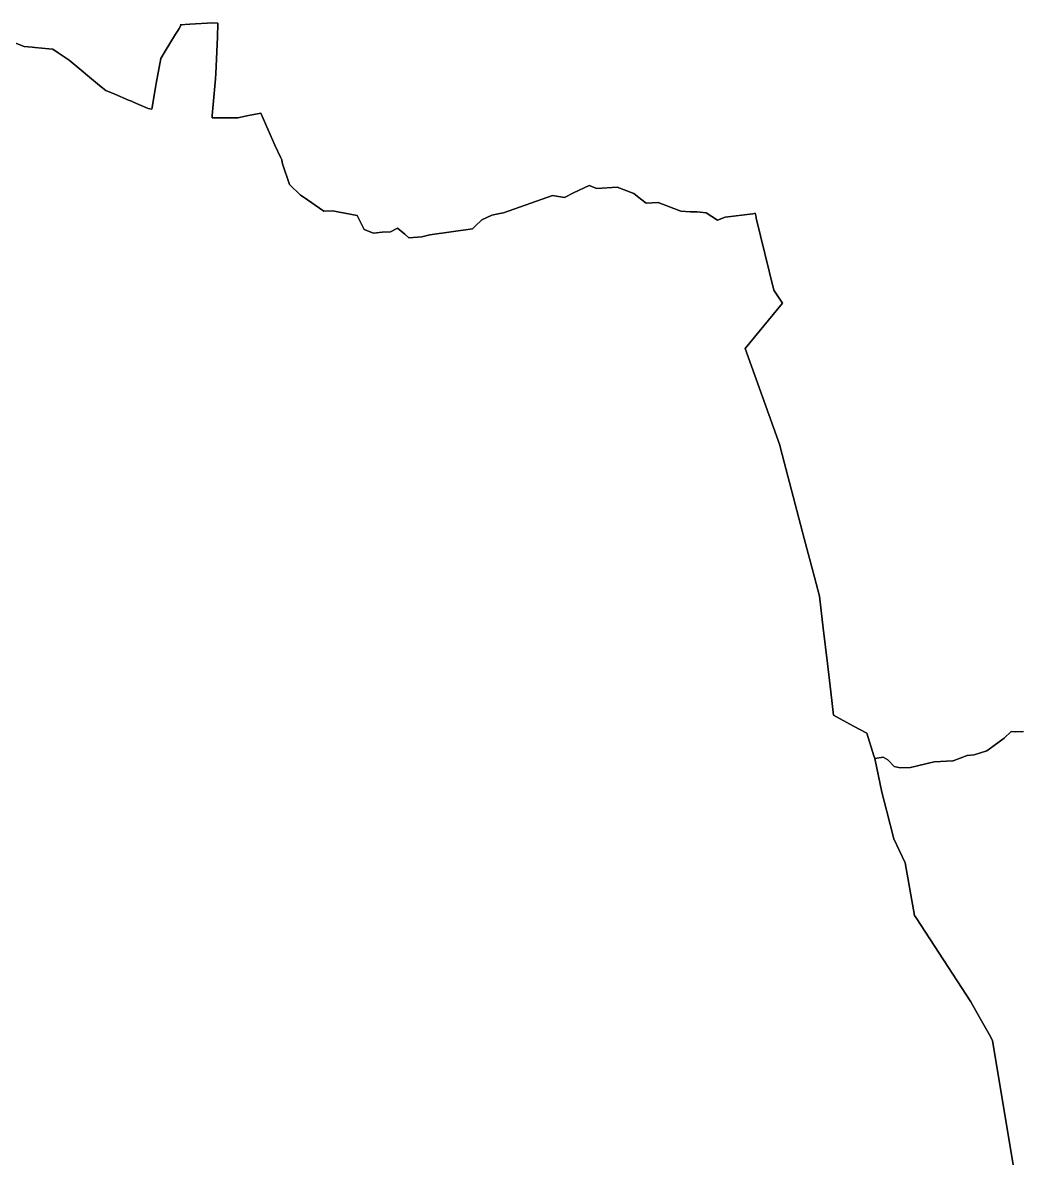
# Model space of a CAD drawing. Header units: inches. Extents: x 130170 to 284068, y 377793 to 804530.
# Drawn here: x 206005 to 208752, y 714042 to 717191 of the extents above; entities that cross this region are included whole.
import ezdxf

# ---------------------------------------------------------------- set-up
doc = ezdxf.new("R2010")
doc.units = ezdxf.units.IN
doc.header["$MEASUREMENT"] = 0
doc.layers.add('muni_il', color=7, linetype='Continuous')

msp = doc.modelspace()

# ---------------------------------------------------------------- linework, layer by layer
at = {"layer": 'muni_il'}
for points in [[(205931.4, 717155.4), (206008.5, 717125.8), (206031.2, 717123.6), (206038.5, 717122.8), (206077.1, 717119), (206087.9, 717117.9), (206102.9, 717107.9), (206132.6, 717087.5), (206216.8, 717018.3), (206234.4, 717003.9), (206259.1, 716993.6), (206296.6, 716977.7), (206304.3, 716974.3), (206312.4, 716970.8), (206350.8, 716954.8), (206360.6, 716952.4), (206371.2, 717012.2), (206373.1, 717023.2), (206385.2, 717092.7), (206397.4, 717112.6), (206426.4, 717159.2), (206433.5, 717170.8), (206436.4, 717175.5), (206440.8, 717183.1), (206440.8, 717183.1), (206438.9, 717185), (206465.7, 717186.7), (206528.8, 717190.8), (206542.7, 717190), (206541.7, 717151), (206537.5, 717051.1), (206536.4, 717036.1), (206534.5, 717015.9), (206527.6, 716935.4), (206526.9, 716928.8), (206597.6, 716929), (206627.7, 716935.2), (206661.4, 716941.8), (206700.4, 716853.5), (206715.4, 716820.2), (206716.3, 716818.6), (206719.4, 716813), (206720.4, 716806.1), (206721.3, 716802.1), (206740.7, 716744.4), (206770.5, 716715.4), (206778, 716711), (206834.9, 716671.4), (206859.1, 716672.4), (206926.6, 716659.2), (206946.7, 716620.2), (206972.3, 716610.8), (206995.8, 716613.2), (207019.2, 716613.8), (207037.8, 716624.4), (207058.5, 716607.8), (207069.2, 716598.1), (207105.3, 716600.4), (207127.2, 716606), (207244.7, 716622.6), (207252.7, 716630.1), (207270.8, 716646.9), (207298.3, 716660.4), (207315.6, 716663.8), (207325.2, 716665.5), (207330.8, 716666.9), (207465.7, 716714.2), (207498.3, 716709.3), (207523.3, 716722.2), (207567, 716741.6), (207588.2, 716733.4), (207644.2, 716737.5), (207689.6, 716720.2), (207708.2, 716705.4), (207723.5, 716693.5), (207756.6, 716695.3), (207819.7, 716671), (207846.4, 716669.2), (207864.1, 716669.5), (207889.8, 716666.2), (207920.5, 716646), (207941.4, 716654.6), (208017.6, 716663.9), (208024.8, 716665.3), (208026.9, 716654.3), (208027.4, 716652), (208075.8, 716453), (208099.9, 716417.5), (207996.6, 716292.3), (208092.5, 716025.6), (208094.3, 716017.2), (208159.8, 715768.5), (208187.8, 715661.2), (208201.7, 715609.5), (208212.2, 715520.5), (208224, 715423.3), (208233.2, 715345.6), (208240.6, 715280.6), (208296, 715250.1), (208332.1, 715231.1), (208351.8, 715168.9), (208354.3, 715161.3), (208373.6, 715068.1), (208386.5, 715018.4), (208387.3, 715014.9), (208407, 714940.2), (208438.3, 714873.5), (208464.2, 714728.6), (208468.6, 714721.4), (208619.1, 714490.5), (208645.3, 714444), (208670.4, 714399), (208678.5, 714383.5), (208735.5, 714040.1)], [(208764, 715236.1), (208742.5, 715235.1), (208730.4, 715236), (208711.1, 715217), (208683.5, 715196.8), (208663.7, 715182.6), (208628.7, 715171.8), (208608.7, 715170), (208570.5, 715155.2), (208569.5, 715155.1), (208569.4, 715155.1), (208517.9, 715152.1), (208452.9, 715136.5), (208424.6, 715135.4), (208407.8, 715139), (208390.1, 715158.1), (208377.2, 715164.9), (208354.3, 715161.3), (208351.8, 715168.9), (208332.1, 715231.1), (208296, 715250.1), (208240.6, 715280.6), (208233.2, 715345.6), (208224, 715423.3), (208212.2, 715520.5), (208201.7, 715609.5), (208187.8, 715661.2), (208159.8, 715768.5), (208094.3, 716017.2), (208092.5, 716025.6), (207996.6, 716292.3), (208099.9, 716417.5), (208075.8, 716453), (208027.4, 716652), (208026.9, 716654.3), (208024.8, 716665.3), (208017.6, 716663.9), (207941.4, 716654.6), (207920.5, 716646), (207889.8, 716666.2), (207864.1, 716669.5), (207846.4, 716669.2), (207819.7, 716671), (207756.6, 716695.3), (207723.5, 716693.5), (207708.2, 716705.4), (207689.6, 716720.2), (207644.2, 716737.5), (207588.2, 716733.4), (207567, 716741.6), (207523.3, 716722.2), (207498.3, 716709.3), (207465.7, 716714.2), (207330.8, 716666.9), (207325.2, 716665.5), (207315.6, 716663.8), (207298.3, 716660.4), (207270.8, 716646.9), (207252.7, 716630.1), (207244.7, 716622.6), (207127.2, 716606), (207105.3, 716600.4), (207069.2, 716598.1), (207058.5, 716607.8), (207037.8, 716624.4), (207019.2, 716613.8), (206995.8, 716613.2), (206972.3, 716610.8), (206946.7, 716620.2), (206926.6, 716659.2), (206859.1, 716672.4), (206834.9, 716671.4), (206778, 716711), (206770.5, 716715.4), (206740.7, 716744.4), (206721.3, 716802.1), (206720.4, 716806.1), (206719.4, 716813), (206716.3, 716818.6), (206715.4, 716820.2), (206700.4, 716853.5), (206661.4, 716941.8), (206627.7, 716935.2), (206597.6, 716929), (206526.9, 716928.8), (206527.6, 716935.4), (206534.5, 717015.9), (206536.4, 717036.1), (206537.5, 717051.1), (206541.7, 717151), (206542.7, 717190), (206528.8, 717190.8), (206465.7, 717186.7), (206438.9, 717185), (206440.8, 717183.1), (206440.8, 717183.1), (206436.4, 717175.5), (206433.5, 717170.8), (206426.4, 717159.2), (206397.4, 717112.6), (206385.2, 717092.7), (206373.1, 717023.2), (206371.2, 717012.2), (206360.6, 716952.4), (206350.8, 716954.8), (206312.4, 716970.8), (206304.3, 716974.3), (206296.6, 716977.7), (206259.1, 716993.6), (206234.4, 717003.9), (206216.8, 717018.3), (206132.6, 717087.5), (206102.9, 717107.9), (206087.9, 717117.9), (206077.1, 717119), (206038.5, 717122.8), (206031.2, 717123.6), (206008.5, 717125.8), (205931.4, 717155.4)], [(208735.5, 714040.1), (208678.5, 714383.5), (208670.4, 714399), (208645.3, 714444), (208619.1, 714490.5), (208468.6, 714721.4), (208464.2, 714728.6), (208438.3, 714873.5), (208407, 714940.2), (208387.3, 715014.9), (208386.5, 715018.4), (208373.6, 715068.1), (208354.3, 715161.3), (208377.2, 715164.9), (208390.1, 715158.1), (208407.8, 715139), (208424.6, 715135.4), (208452.9, 715136.5), (208517.9, 715152.1), (208569.4, 715155.1), (208569.5, 715155.1), (208570.5, 715155.2), (208608.7, 715170), (208628.7, 715171.8), (208663.7, 715182.6), (208683.5, 715196.8), (208711.1, 715217), (208730.4, 715236), (208742.5, 715235.1), (208764, 715236.1)]]:
    msp.add_lwpolyline(points, dxfattribs=at)

doc.saveas('drawing.dxf')
